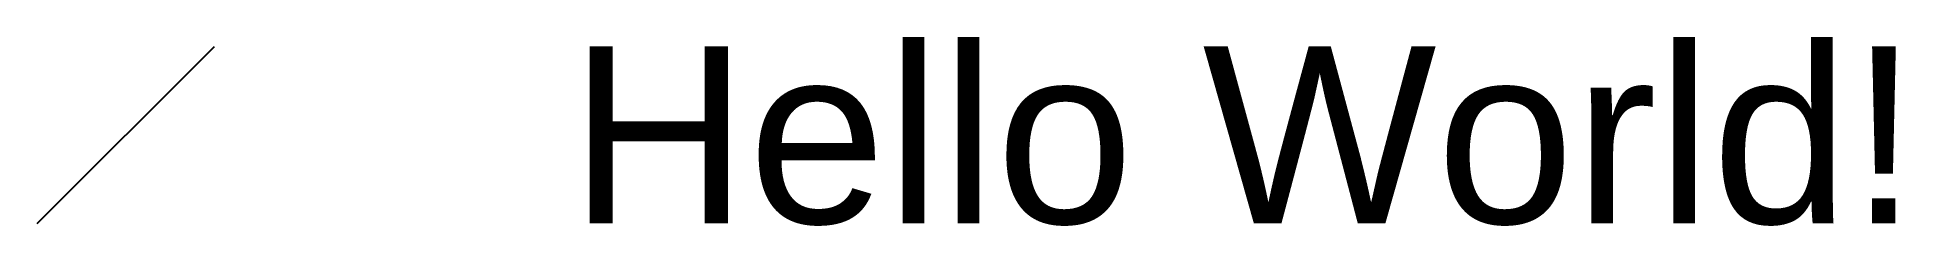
# Model space of a CAD drawing. Extents: x 0 to 10.5, y 0 to 1.1.
import ezdxf

# ---------------------------------------------------------------- set-up
doc = ezdxf.new("R2010")
doc.units = 0
doc.layers.add('TEXTLAYER', color=3, linetype='continuous')
doc.styles.get("Standard").update_dxf_attribs({"font": 'ARIAL.TTF', "width": 40, "oblique": 50})

msp = doc.modelspace()

# ---------------------------------------------------------------- linework, layer by layer
at = {"layer": 'drawinglayer'}
msp.add_line((0, 0), (1, 1), dxfattribs=at)

# ---------------------------------------------------------------- texts
at = {"layer": 'textlayer'}
msp.add_text('Hello World!', height=1, dxfattribs=at).set_placement((3, 0))

doc.saveas('drawing.dxf')
